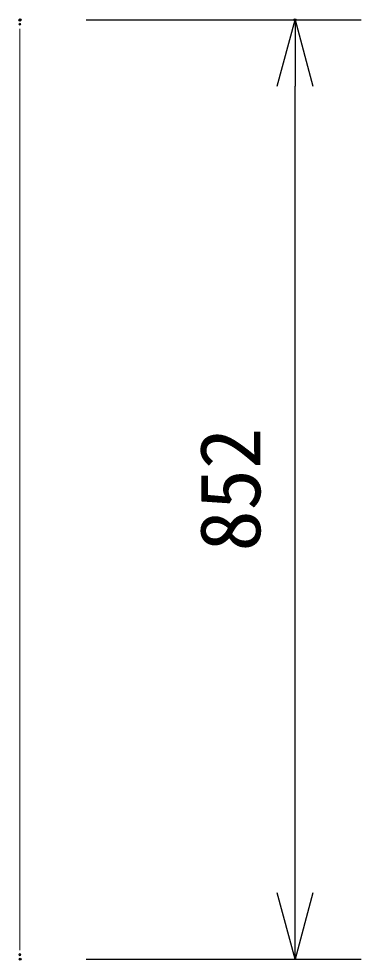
# Model space of a CAD drawing. Units: millimetres, scale not verified. Extents: x -63 to 62, y -57 to 57.
# Drawn here: x 12.49 to 22.84, y -1.66 to 26.8 of the extents above; entities that cross this region are included whole.
import ezdxf
from ezdxf.enums import TextEntityAlignment as Align

# ---------------------------------------------------------------- set-up
doc = ezdxf.new("R2010")
doc.units = ezdxf.units.MM
doc.header["$LTSCALE"] = 0.125
doc.header["$PDMODE"] = 32
doc.header["$PDSIZE"] = 0.0625
for name, color, linetype in [('0-0_0', 7, 'Continuous'), ('0-4_DEFPOINTS', 7, 'Continuous'), ('0-6_SUNPO', 7, 'Continuous')]:
    doc.layers.add(name, color=color, linetype=linetype)
doc.layers.add('0-5_GAIKEI', color=1, linetype='Continuous', lineweight=18)
doc.styles.add('ＭＳ ゴシック', font='')
doc.styles.get('ＭＳ ゴシック').set_extended_font_data('MS Gothic')

# ---------------------------------------------------------------- blocks, each defined once
blk = doc.blocks.new('_OPEN30')
at = {"layer": '0-0_0'}
blk.add_line((0, 0), (-1, 0), dxfattribs=at)
blk.add_lwpolyline([(-1, 0.26795), (0, 0), (-1, -0.26795)], dxfattribs=at)
blk = doc.blocks.new('D7')
at = {"layer": '0-4_DEFPOINTS'}
for p in [(11.088, 24.4023), (19.3997, 24.4023), (11.088, -3.9926)]:
    blk.add_point(p, dxfattribs=at)
at = {"layer": '0-6_SUNPO'}
for p, q in [((13.088, 24.4023), (21.3997, 24.4023)), ((19.3997, -1.9926), (19.3997, 22.4023)), ((13.088, -3.9926), (21.3997, -3.9926))]:
    blk.add_line(p, q, dxfattribs=at)
at = {"layer": '0-6_SUNPO', "xscale": 2, "yscale": 2}
for p, rotation in [((19.3997, 24.4023), 90), ((19.3997, -3.9926), 270)]:
    blk.add_blockref('_OPEN30', p, dxfattribs=dict(at, rotation=rotation))
at = {"layer": '0-6_SUNPO', "style": 'ＭＳ ゴシック'}
blk.add_text('852', height=1.833, rotation=90, dxfattribs=at).set_placement((18.8997, 8.3298), align=Align.BOTTOM_LEFT)
blk = doc.blocks.new('D6')
at = {"layer": '0-4_DEFPOINTS'}
blk.add_point((11.0811, 24.3938), dxfattribs=at)

msp = doc.modelspace()

# ---------------------------------------------------------------- linework, layer by layer
at = {"layer": '0-5_GAIKEI', "color": 7}
msp.add_line((12.5198, -1.352), (12.5198, 26.4981), dxfattribs=at)
msp.add_line((12.5198, -1.352), (12.5198, 26.4981), dxfattribs=at)
at = {"layer": '0-5_GAIKEI'}
for p, q in [((12.5198, 26.4981), (12.5198, 26.4981)), ((12.5198, -1.352), (12.5198, -1.352))]:
    msp.add_line(p, q, dxfattribs=at)
for p in [(12.5198, 26.6371), (12.5198, -1.491)]:
    msp.add_point(p, dxfattribs=at)

# ---------------------------------------------------------------- block references
at = {"layer": '0-6_SUNPO'}
for name in ['D6', 'D7']:
    msp.add_blockref(name, (1.4388, 2.3656), dxfattribs=at)

doc.saveas('drawing.dxf')
